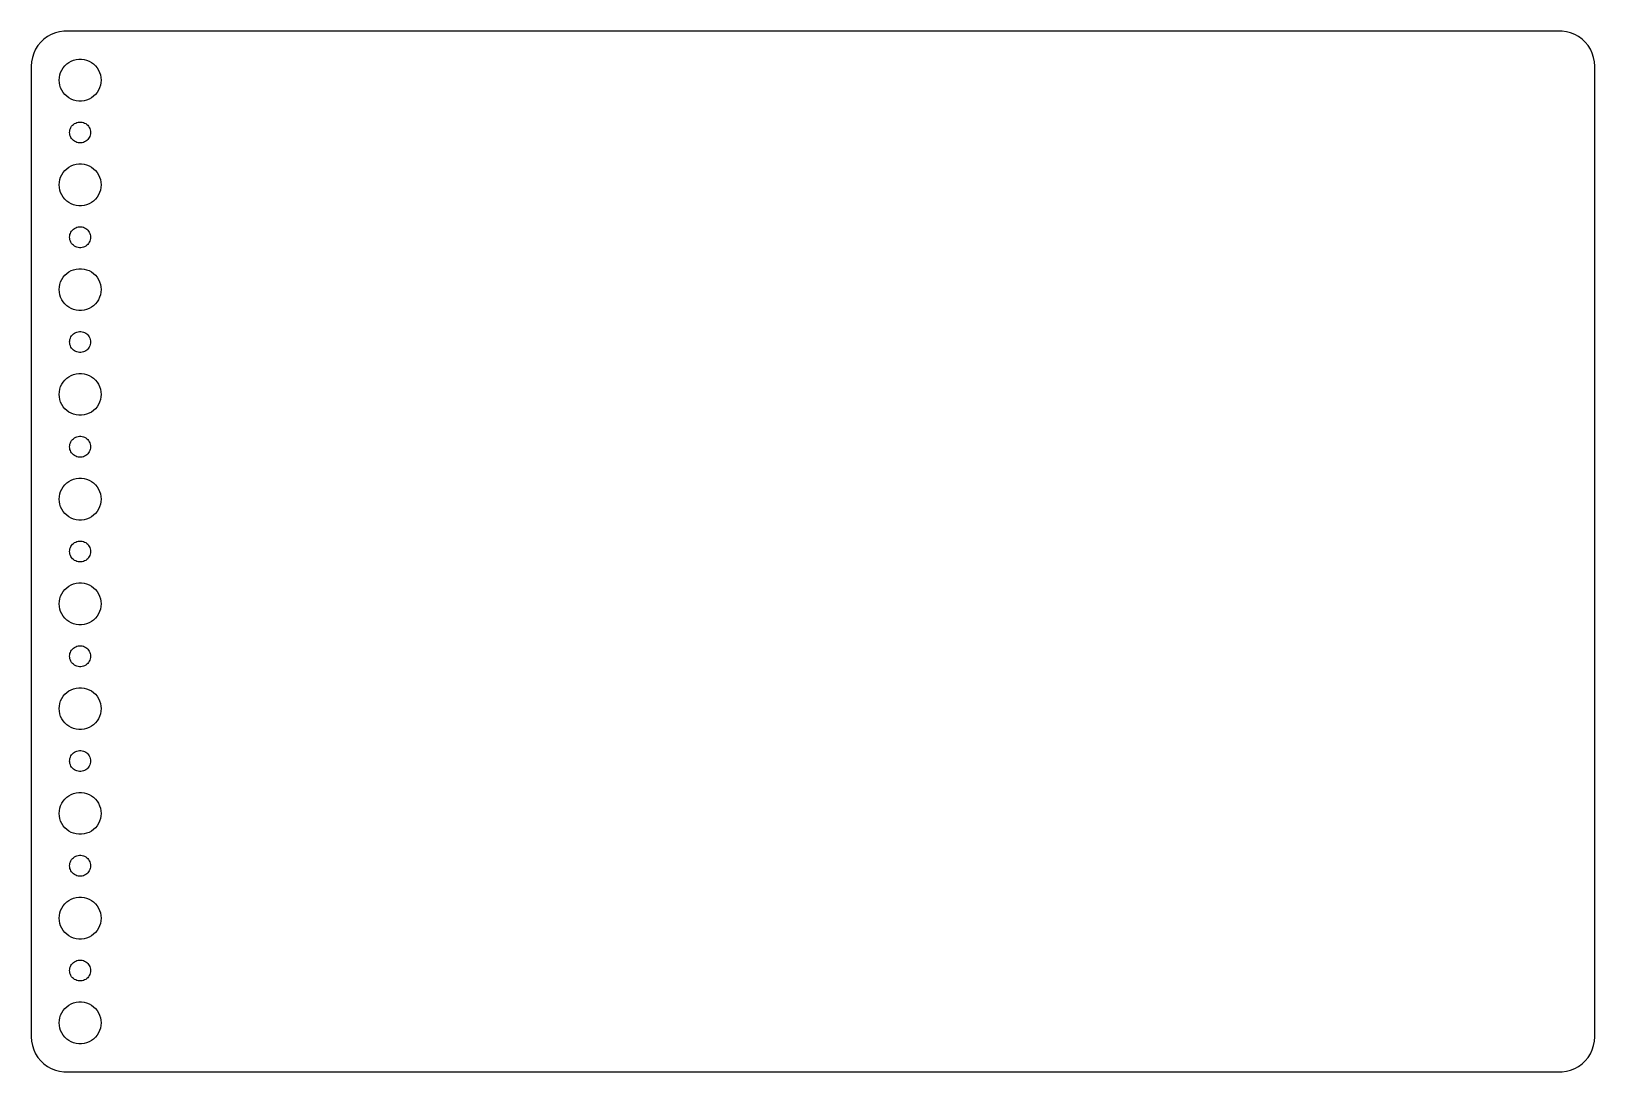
# Model space of a CAD drawing. Header units: metres. Extents: x -112 to 112, y -74 to 74.
import ezdxf

# ---------------------------------------------------------------- set-up
doc = ezdxf.new("R2010")
doc.units = ezdxf.units.M

msp = doc.modelspace()

# ---------------------------------------------------------------- linework, layer by layer
for p, q in [((-109.129, 74.0241), (-109.679, 73.7216)), ((-108.545, 74.2553), (-109.129, 74.0241)), ((-107.937, 74.4114), (-108.545, 74.2553)), ((-107.314, 74.4901), (-107.937, 74.4114)), ((107.314, 74.4901), (-107.314, 74.4901)), ((107.937, 74.4114), (107.314, 74.4901)), ((108.545, 74.2553), (107.937, 74.4114)), ((109.129, 74.0241), (108.545, 74.2553)), ((109.679, 73.7216), (109.129, 74.0241)), ((-111.382, 71.9088), (-111.649, 71.3406)), ((-111.045, 72.4389), (-111.382, 71.9088)), ((-110.645, 72.9227), (-111.045, 72.4389)), ((-110.187, 73.3526), (-110.645, 72.9227)), ((-109.679, 73.7216), (-110.187, 73.3526)), ((110.187, 73.3526), (109.679, 73.7216)), ((110.645, 72.9227), (110.187, 73.3526)), ((111.045, 72.4389), (110.645, 72.9227)), ((111.382, 71.9088), (111.045, 72.4389)), ((111.649, 71.3406), (111.382, 71.9088)), ((-111.961, 70.1267), (-112, 69.5)), ((-112, 69.5), (-112, -69.5)), ((-111.843, 70.7434), (-111.961, 70.1267)), ((-111.649, 71.3406), (-111.843, 70.7434)), ((-107.427, 69.2634), (-107.187, 69.5536)), ((-107.187, 69.5536), (-106.912, 69.8115)), ((-106.912, 69.8115), (-106.607, 70.033)), ((-106.607, 70.033), (-106.277, 70.2145)), ((-106.277, 70.2145), (-105.927, 70.3532)), ((-105.927, 70.3532), (-105.562, 70.4469)), ((-105.562, 70.4469), (-105.188, 70.4941)), ((-105.188, 70.4941), (-104.812, 70.4941)), ((-104.812, 70.4941), (-104.438, 70.4469)), ((-104.438, 70.4469), (-104.073, 70.3532)), ((-104.073, 70.3532), (-103.723, 70.2145)), ((-103.723, 70.2145), (-103.393, 70.033)), ((-103.393, 70.033), (-103.088, 69.8115)), ((-103.088, 69.8115), (-102.813, 69.5536)), ((-102.813, 69.5536), (-102.573, 69.2634)), ((111.843, 70.7434), (111.649, 71.3406)), ((111.961, 70.1267), (111.843, 70.7434)), ((112, 69.5), (111.961, 70.1267)), ((112, -69.5), (112, 69.5)), ((-108, 67.5), (-107.976, 67.876)), ((-107.976, 67.124), (-108, 67.5)), ((-107.976, 67.876), (-107.906, 68.2461)), ((-107.906, 68.2461), (-107.789, 68.6044)), ((-107.789, 68.6044), (-107.629, 68.9453)), ((-107.629, 68.9453), (-107.427, 69.2634)), ((-102.573, 69.2634), (-102.371, 68.9453)), ((-102.371, 68.9453), (-102.211, 68.6044)), ((-102.211, 68.6044), (-102.094, 68.2461)), ((-102.094, 68.2461), (-102.024, 67.876)), ((-102.024, 67.876), (-102, 67.5)), ((-102, 67.5), (-102.024, 67.124)), ((-107.906, 66.7539), (-107.976, 67.124)), ((-107.789, 66.3956), (-107.906, 66.7539)), ((-107.629, 66.0547), (-107.789, 66.3956)), ((-107.427, 65.7366), (-107.629, 66.0547)), ((-107.187, 65.4464), (-107.427, 65.7366)), ((-106.912, 65.1885), (-107.187, 65.4464)), ((-106.607, 64.967), (-106.912, 65.1885)), ((-106.277, 64.7855), (-106.607, 64.967)), ((-103.393, 64.967), (-103.723, 64.7855)), ((-103.088, 65.1885), (-103.393, 64.967)), ((-102.813, 65.4464), (-103.088, 65.1885)), ((-102.573, 65.7366), (-102.813, 65.4464)), ((-102.371, 66.0547), (-102.573, 65.7366)), ((-102.211, 66.3956), (-102.371, 66.0547)), ((-102.094, 66.7539), (-102.211, 66.3956)), ((-102.024, 67.124), (-102.094, 66.7539)), ((-105.927, 64.6468), (-106.277, 64.7855)), ((-105.562, 64.5531), (-105.927, 64.6468)), ((-105.188, 64.5059), (-105.562, 64.5531)), ((-104.812, 64.5059), (-105.188, 64.5059)), ((-104.438, 64.5531), (-104.812, 64.5059)), ((-104.073, 64.6468), (-104.438, 64.5531)), ((-103.723, 64.7855), (-104.073, 64.6468)), ((-106.453, 60.373), (-106.395, 60.5522)), ((-106.395, 60.5522), (-106.314, 60.7226)), ((-106.314, 60.7226), (-106.214, 60.8817)), ((-106.214, 60.8817), (-106.093, 61.0268)), ((-106.093, 61.0268), (-105.956, 61.1558)), ((-105.956, 61.1558), (-105.804, 61.2665)), ((-105.804, 61.2665), (-105.639, 61.3572)), ((-105.639, 61.3572), (-105.464, 61.4266)), ((-105.464, 61.4266), (-105.281, 61.4734)), ((-105.281, 61.4734), (-105.094, 61.497)), ((-105.094, 61.497), (-104.906, 61.497)), ((-104.906, 61.497), (-104.719, 61.4734)), ((-104.719, 61.4734), (-104.536, 61.4266)), ((-104.536, 61.4266), (-104.361, 61.3572)), ((-104.361, 61.3572), (-104.196, 61.2665)), ((-104.196, 61.2665), (-104.044, 61.1558)), ((-104.044, 61.1558), (-103.907, 61.0268)), ((-103.907, 61.0268), (-103.786, 60.8817)), ((-103.786, 60.8817), (-103.686, 60.7226)), ((-103.686, 60.7226), (-103.605, 60.5522)), ((-103.605, 60.5522), (-103.547, 60.373)), ((-106.5, 60), (-106.488, 60.188)), ((-106.488, 59.812), (-106.5, 60)), ((-106.488, 60.188), (-106.453, 60.373)), ((-106.453, 59.627), (-106.488, 59.812)), ((-106.395, 59.4478), (-106.453, 59.627)), ((-106.314, 59.2774), (-106.395, 59.4478)), ((-106.214, 59.1183), (-106.314, 59.2774)), ((-106.093, 58.9732), (-106.214, 59.1183)), ((-105.956, 58.8442), (-106.093, 58.9732)), ((-105.804, 58.7335), (-105.956, 58.8442)), ((-105.639, 58.6428), (-105.804, 58.7335)), ((-105.464, 58.5734), (-105.639, 58.6428)), ((-105.281, 58.5266), (-105.464, 58.5734)), ((-105.094, 58.503), (-105.281, 58.5266)), ((-104.906, 58.503), (-105.094, 58.503)), ((-104.719, 58.5266), (-104.906, 58.503)), ((-104.536, 58.5734), (-104.719, 58.5266)), ((-104.361, 58.6428), (-104.536, 58.5734)), ((-104.196, 58.7335), (-104.361, 58.6428)), ((-104.044, 58.8442), (-104.196, 58.7335)), ((-103.907, 58.9732), (-104.044, 58.8442)), ((-103.786, 59.1183), (-103.907, 58.9732)), ((-103.686, 59.2774), (-103.786, 59.1183)), ((-103.605, 59.4478), (-103.686, 59.2774)), ((-103.547, 59.627), (-103.605, 59.4478)), ((-103.547, 60.373), (-103.512, 60.188)), ((-103.512, 59.812), (-103.547, 59.627)), ((-103.512, 60.188), (-103.5, 60)), ((-103.5, 60), (-103.512, 59.812)), ((-107.789, 53.6044), (-107.629, 53.9453)), ((-107.629, 53.9453), (-107.427, 54.2634)), ((-107.427, 54.2634), (-107.187, 54.5536)), ((-107.187, 54.5536), (-106.912, 54.8115)), ((-106.912, 54.8115), (-106.607, 55.033)), ((-106.607, 55.033), (-106.277, 55.2145)), ((-106.277, 55.2145), (-105.927, 55.3532)), ((-105.927, 55.3532), (-105.562, 55.4469)), ((-105.562, 55.4469), (-105.188, 55.4941)), ((-105.188, 55.4941), (-104.812, 55.4941)), ((-104.812, 55.4941), (-104.438, 55.4469)), ((-104.438, 55.4469), (-104.073, 55.3532)), ((-104.073, 55.3532), (-103.723, 55.2145)), ((-103.723, 55.2145), (-103.393, 55.033)), ((-103.393, 55.033), (-103.088, 54.8115)), ((-103.088, 54.8115), (-102.813, 54.5536)), ((-102.813, 54.5536), (-102.573, 54.2634)), ((-102.573, 54.2634), (-102.371, 53.9453)), ((-102.371, 53.9453), (-102.211, 53.6044)), ((-108, 52.5), (-107.976, 52.876)), ((-107.976, 52.124), (-108, 52.5)), ((-107.976, 52.876), (-107.906, 53.2461)), ((-107.906, 51.7539), (-107.976, 52.124)), ((-107.906, 53.2461), (-107.789, 53.6044)), ((-107.789, 51.3956), (-107.906, 51.7539)), ((-102.211, 53.6044), (-102.094, 53.2461)), ((-102.094, 51.7539), (-102.211, 51.3956)), ((-102.094, 53.2461), (-102.024, 52.876)), ((-102.024, 52.124), (-102.094, 51.7539)), ((-102.024, 52.876), (-102, 52.5)), ((-102, 52.5), (-102.024, 52.124)), ((-107.629, 51.0547), (-107.789, 51.3956)), ((-107.427, 50.7366), (-107.629, 51.0547)), ((-107.187, 50.4464), (-107.427, 50.7366)), ((-106.912, 50.1885), (-107.187, 50.4464)), ((-106.607, 49.967), (-106.912, 50.1885)), ((-106.277, 49.7855), (-106.607, 49.967)), ((-105.927, 49.6468), (-106.277, 49.7855)), ((-105.562, 49.5531), (-105.927, 49.6468)), ((-105.188, 49.5059), (-105.562, 49.5531)), ((-104.812, 49.5059), (-105.188, 49.5059)), ((-104.438, 49.5531), (-104.812, 49.5059)), ((-104.073, 49.6468), (-104.438, 49.5531)), ((-103.723, 49.7855), (-104.073, 49.6468)), ((-103.393, 49.967), (-103.723, 49.7855)), ((-103.088, 50.1885), (-103.393, 49.967)), ((-102.813, 50.4464), (-103.088, 50.1885)), ((-102.573, 50.7366), (-102.813, 50.4464)), ((-102.371, 51.0547), (-102.573, 50.7366)), ((-102.211, 51.3956), (-102.371, 51.0547)), ((-106.5, 45), (-106.488, 45.188)), ((-106.488, 44.812), (-106.5, 45)), ((-106.488, 45.188), (-106.453, 45.373)), ((-106.453, 44.627), (-106.488, 44.812)), ((-106.453, 45.373), (-106.395, 45.5522)), ((-106.395, 45.5522), (-106.314, 45.7226)), ((-106.314, 45.7226), (-106.214, 45.8817)), ((-106.214, 45.8817), (-106.093, 46.0268)), ((-106.093, 46.0268), (-105.956, 46.1558)), ((-105.956, 46.1558), (-105.804, 46.2665)), ((-105.804, 46.2665), (-105.639, 46.3572)), ((-105.639, 46.3572), (-105.464, 46.4266)), ((-105.464, 46.4266), (-105.281, 46.4734)), ((-105.281, 46.4734), (-105.094, 46.497)), ((-105.094, 46.497), (-104.906, 46.497)), ((-104.906, 46.497), (-104.719, 46.4734)), ((-104.719, 46.4734), (-104.536, 46.4266)), ((-104.536, 46.4266), (-104.361, 46.3572)), ((-104.361, 46.3572), (-104.196, 46.2665)), ((-104.196, 46.2665), (-104.044, 46.1558)), ((-104.044, 46.1558), (-103.907, 46.0268)), ((-103.907, 46.0268), (-103.786, 45.8817)), ((-103.786, 45.8817), (-103.686, 45.7226)), ((-103.686, 45.7226), (-103.605, 45.5522)), ((-103.605, 45.5522), (-103.547, 45.373)), ((-103.547, 45.373), (-103.512, 45.188)), ((-103.512, 44.812), (-103.547, 44.627)), ((-103.512, 45.188), (-103.5, 45)), ((-103.5, 45), (-103.512, 44.812)), ((-106.395, 44.4478), (-106.453, 44.627)), ((-106.314, 44.2774), (-106.395, 44.4478)), ((-106.214, 44.1183), (-106.314, 44.2774)), ((-106.093, 43.9732), (-106.214, 44.1183)), ((-105.956, 43.8442), (-106.093, 43.9732)), ((-105.804, 43.7335), (-105.956, 43.8442)), ((-105.639, 43.6428), (-105.804, 43.7335)), ((-105.464, 43.5734), (-105.639, 43.6428)), ((-105.281, 43.5266), (-105.464, 43.5734)), ((-105.094, 43.503), (-105.281, 43.5266)), ((-104.906, 43.503), (-105.094, 43.503)), ((-104.719, 43.5266), (-104.906, 43.503)), ((-104.536, 43.5734), (-104.719, 43.5266)), ((-104.361, 43.6428), (-104.536, 43.5734)), ((-104.196, 43.7335), (-104.361, 43.6428)), ((-104.044, 43.8442), (-104.196, 43.7335)), ((-103.907, 43.9732), (-104.044, 43.8442)), ((-103.786, 44.1183), (-103.907, 43.9732)), ((-103.686, 44.2774), (-103.786, 44.1183)), ((-103.605, 44.4478), (-103.686, 44.2774)), ((-103.547, 44.627), (-103.605, 44.4478)), ((-106.277, 40.2145), (-105.927, 40.3532)), ((-105.927, 40.3532), (-105.562, 40.4469)), ((-105.562, 40.4469), (-105.188, 40.4941)), ((-105.188, 40.4941), (-104.812, 40.4941)), ((-104.812, 40.4941), (-104.438, 40.4469)), ((-104.438, 40.4469), (-104.073, 40.3532)), ((-104.073, 40.3532), (-103.723, 40.2145)), ((-107.976, 37.876), (-107.906, 38.2461)), ((-107.906, 38.2461), (-107.789, 38.6044)), ((-107.789, 38.6044), (-107.629, 38.9453)), ((-107.629, 38.9453), (-107.427, 39.2634)), ((-107.427, 39.2634), (-107.187, 39.5536)), ((-107.187, 39.5536), (-106.912, 39.8115)), ((-106.912, 39.8115), (-106.607, 40.033)), ((-106.607, 40.033), (-106.277, 40.2145)), ((-103.723, 40.2145), (-103.393, 40.033)), ((-103.393, 40.033), (-103.088, 39.8115)), ((-103.088, 39.8115), (-102.813, 39.5536)), ((-102.813, 39.5536), (-102.573, 39.2634)), ((-102.573, 39.2634), (-102.371, 38.9453)), ((-102.371, 38.9453), (-102.211, 38.6044)), ((-102.211, 38.6044), (-102.094, 38.2461)), ((-102.094, 38.2461), (-102.024, 37.876)), ((-108, 37.5), (-107.976, 37.876)), ((-107.976, 37.124), (-108, 37.5)), ((-107.906, 36.7539), (-107.976, 37.124)), ((-107.789, 36.3956), (-107.906, 36.7539)), ((-107.629, 36.0547), (-107.789, 36.3956)), ((-107.427, 35.7366), (-107.629, 36.0547)), ((-102.371, 36.0547), (-102.573, 35.7366)), ((-102.211, 36.3956), (-102.371, 36.0547)), ((-102.094, 36.7539), (-102.211, 36.3956)), ((-102.024, 37.124), (-102.094, 36.7539)), ((-102.024, 37.876), (-102, 37.5)), ((-102, 37.5), (-102.024, 37.124)), ((-107.187, 35.4464), (-107.427, 35.7366)), ((-106.912, 35.1885), (-107.187, 35.4464)), ((-106.607, 34.967), (-106.912, 35.1885)), ((-106.277, 34.7855), (-106.607, 34.967)), ((-105.927, 34.6468), (-106.277, 34.7855)), ((-105.562, 34.5531), (-105.927, 34.6468)), ((-105.188, 34.5059), (-105.562, 34.5531)), ((-104.812, 34.5059), (-105.188, 34.5059)), ((-104.438, 34.5531), (-104.812, 34.5059)), ((-104.073, 34.6468), (-104.438, 34.5531)), ((-103.723, 34.7855), (-104.073, 34.6468)), ((-103.393, 34.967), (-103.723, 34.7855)), ((-103.088, 35.1885), (-103.393, 34.967)), ((-102.813, 35.4464), (-103.088, 35.1885)), ((-102.573, 35.7366), (-102.813, 35.4464)), ((-105.639, 31.3572), (-105.464, 31.4266)), ((-105.464, 31.4266), (-105.281, 31.4734)), ((-105.281, 31.4734), (-105.094, 31.497)), ((-105.094, 31.497), (-104.906, 31.497)), ((-104.906, 31.497), (-104.719, 31.4734)), ((-104.719, 31.4734), (-104.536, 31.4266)), ((-104.536, 31.4266), (-104.361, 31.3572)), ((-106.5, 30), (-106.488, 30.188)), ((-106.488, 29.812), (-106.5, 30)), ((-106.488, 30.188), (-106.453, 30.373)), ((-106.453, 29.627), (-106.488, 29.812)), ((-106.453, 30.373), (-106.395, 30.5522)), ((-106.395, 29.4478), (-106.453, 29.627)), ((-106.395, 30.5522), (-106.314, 30.7226)), ((-106.314, 29.2774), (-106.395, 29.4478)), ((-106.314, 30.7226), (-106.214, 30.8817)), ((-106.214, 29.1183), (-106.314, 29.2774)), ((-106.214, 30.8817), (-106.093, 31.0268)), ((-106.093, 31.0268), (-105.956, 31.1558)), ((-105.956, 31.1558), (-105.804, 31.2665)), ((-105.804, 31.2665), (-105.639, 31.3572)), ((-104.361, 31.3572), (-104.196, 31.2665)), ((-104.196, 31.2665), (-104.044, 31.1558)), ((-104.044, 31.1558), (-103.907, 31.0268)), ((-103.907, 31.0268), (-103.786, 30.8817)), ((-103.786, 30.8817), (-103.686, 30.7226)), ((-103.686, 29.2774), (-103.786, 29.1183)), ((-103.686, 30.7226), (-103.605, 30.5522)), ((-103.605, 29.4478), (-103.686, 29.2774)), ((-103.605, 30.5522), (-103.547, 30.373)), ((-103.547, 29.627), (-103.605, 29.4478)), ((-103.547, 30.373), (-103.512, 30.188)), ((-103.512, 29.812), (-103.547, 29.627)), ((-103.512, 30.188), (-103.5, 30)), ((-103.5, 30), (-103.512, 29.812)), ((-106.093, 28.9732), (-106.214, 29.1183)), ((-105.956, 28.8442), (-106.093, 28.9732)), ((-105.804, 28.7335), (-105.956, 28.8442)), ((-105.639, 28.6427), (-105.804, 28.7335)), ((-105.464, 28.5734), (-105.639, 28.6427)), ((-105.281, 28.5266), (-105.464, 28.5734)), ((-105.094, 28.503), (-105.281, 28.5266)), ((-104.906, 28.503), (-105.094, 28.503)), ((-104.719, 28.5266), (-104.906, 28.503)), ((-104.536, 28.5734), (-104.719, 28.5266)), ((-104.361, 28.6427), (-104.536, 28.5734)), ((-104.196, 28.7335), (-104.361, 28.6427)), ((-104.044, 28.8442), (-104.196, 28.7335)), ((-103.907, 28.9732), (-104.044, 28.8442)), ((-103.786, 29.1183), (-103.907, 28.9732)), ((-107.187, 24.5536), (-106.912, 24.8115)), ((-106.912, 24.8115), (-106.607, 25.033)), ((-106.607, 25.033), (-106.277, 25.2145)), ((-106.277, 25.2145), (-105.927, 25.3532)), ((-105.927, 25.3532), (-105.562, 25.4469)), ((-105.562, 25.4469), (-105.188, 25.4941)), ((-105.188, 25.4941), (-104.812, 25.4941)), ((-104.812, 25.4941), (-104.438, 25.4469)), ((-104.438, 25.4469), (-104.073, 25.3532)), ((-104.073, 25.3532), (-103.723, 25.2145)), ((-103.723, 25.2145), (-103.393, 25.033)), ((-103.393, 25.033), (-103.088, 24.8115)), ((-103.088, 24.8115), (-102.813, 24.5536)), ((-108, 22.5), (-107.976, 22.876)), ((-107.976, 22.124), (-108, 22.5)), ((-107.976, 22.876), (-107.906, 23.2461)), ((-107.906, 23.2461), (-107.789, 23.6044)), ((-107.789, 23.6044), (-107.629, 23.9453)), ((-107.629, 23.9453), (-107.427, 24.2634)), ((-107.427, 24.2634), (-107.187, 24.5536)), ((-102.813, 24.5536), (-102.573, 24.2634)), ((-102.573, 24.2634), (-102.371, 23.9453)), ((-102.371, 23.9453), (-102.211, 23.6044)), ((-102.211, 23.6044), (-102.094, 23.2461)), ((-102.094, 23.2461), (-102.024, 22.876)), ((-102.024, 22.876), (-102, 22.5)), ((-102, 22.5), (-102.024, 22.124)), ((-107.906, 21.7539), (-107.976, 22.124)), ((-107.789, 21.3956), (-107.906, 21.7539)), ((-107.629, 21.0547), (-107.789, 21.3956)), ((-107.427, 20.7366), (-107.629, 21.0547)), ((-107.187, 20.4464), (-107.427, 20.7366)), ((-106.912, 20.1884), (-107.187, 20.4464)), ((-106.607, 19.967), (-106.912, 20.1884)), ((-103.088, 20.1884), (-103.393, 19.967)), ((-102.813, 20.4464), (-103.088, 20.1884)), ((-102.573, 20.7366), (-102.813, 20.4464)), ((-102.371, 21.0547), (-102.573, 20.7366)), ((-102.211, 21.3956), (-102.371, 21.0547)), ((-102.094, 21.7539), (-102.211, 21.3956)), ((-102.024, 22.124), (-102.094, 21.7539)), ((-106.277, 19.7855), (-106.607, 19.967)), ((-105.927, 19.6468), (-106.277, 19.7855)), ((-105.562, 19.5531), (-105.927, 19.6468)), ((-105.188, 19.5059), (-105.562, 19.5531)), ((-104.812, 19.5059), (-105.188, 19.5059)), ((-104.438, 19.5531), (-104.812, 19.5059)), ((-104.073, 19.6468), (-104.438, 19.5531)), ((-103.723, 19.7855), (-104.073, 19.6468)), ((-103.393, 19.967), (-103.723, 19.7855)), ((-106.395, 15.5522), (-106.314, 15.7226)), ((-106.314, 15.7226), (-106.214, 15.8817)), ((-106.214, 15.8817), (-106.093, 16.0268)), ((-106.093, 16.0268), (-105.956, 16.1558)), ((-105.956, 16.1558), (-105.804, 16.2665)), ((-105.804, 16.2665), (-105.639, 16.3572)), ((-105.639, 16.3572), (-105.464, 16.4266)), ((-105.464, 16.4266), (-105.281, 16.4734)), ((-105.281, 16.4734), (-105.094, 16.497)), ((-105.094, 16.497), (-104.906, 16.497)), ((-104.906, 16.497), (-104.719, 16.4734)), ((-104.719, 16.4734), (-104.536, 16.4266)), ((-104.536, 16.4266), (-104.361, 16.3572)), ((-104.361, 16.3572), (-104.196, 16.2665)), ((-104.196, 16.2665), (-104.044, 16.1558)), ((-104.044, 16.1558), (-103.907, 16.0268)), ((-103.907, 16.0268), (-103.786, 15.8817)), ((-103.786, 15.8817), (-103.686, 15.7226)), ((-103.686, 15.7226), (-103.605, 15.5522)), ((-106.5, 15), (-106.488, 15.188)), ((-106.488, 14.812), (-106.5, 15)), ((-106.488, 15.188), (-106.453, 15.373)), ((-106.453, 14.627), (-106.488, 14.812)), ((-106.453, 15.373), (-106.395, 15.5522)), ((-106.395, 14.4478), (-106.453, 14.627)), ((-106.314, 14.2774), (-106.395, 14.4478)), ((-106.214, 14.1183), (-106.314, 14.2774)), ((-106.093, 13.9732), (-106.214, 14.1183)), ((-105.956, 13.8442), (-106.093, 13.9732)), ((-105.804, 13.7335), (-105.956, 13.8442)), ((-105.639, 13.6427), (-105.804, 13.7335)), ((-105.464, 13.5734), (-105.639, 13.6427)), ((-105.281, 13.5266), (-105.464, 13.5734)), ((-105.094, 13.5029), (-105.281, 13.5266)), ((-104.906, 13.5029), (-105.094, 13.5029)), ((-104.719, 13.5266), (-104.906, 13.5029)), ((-104.536, 13.5734), (-104.719, 13.5266)), ((-104.361, 13.6427), (-104.536, 13.5734)), ((-104.196, 13.7335), (-104.361, 13.6427)), ((-104.044, 13.8442), (-104.196, 13.7335)), ((-103.907, 13.9732), (-104.044, 13.8442)), ((-103.786, 14.1183), (-103.907, 13.9732)), ((-103.686, 14.2774), (-103.786, 14.1183)), ((-103.605, 14.4478), (-103.686, 14.2774)), ((-103.605, 15.5522), (-103.547, 15.373)), ((-103.547, 14.627), (-103.605, 14.4478)), ((-103.547, 15.373), (-103.512, 15.188)), ((-103.512, 14.812), (-103.547, 14.627)), ((-103.512, 15.188), (-103.5, 15)), ((-103.5, 15), (-103.512, 14.812)), ((-107.629, 8.94525), (-107.427, 9.26335)), ((-107.427, 9.26335), (-107.187, 9.55363)), ((-107.187, 9.55363), (-106.912, 9.81154)), ((-106.912, 9.81154), (-106.607, 10.033)), ((-106.607, 10.033), (-106.277, 10.2145)), ((-106.277, 10.2145), (-105.927, 10.3532)), ((-105.927, 10.3532), (-105.562, 10.4469)), ((-105.562, 10.4469), (-105.188, 10.4941)), ((-105.188, 10.4941), (-104.812, 10.4941)), ((-104.812, 10.4941), (-104.438, 10.4469)), ((-104.438, 10.4469), (-104.073, 10.3532)), ((-104.073, 10.3532), (-103.723, 10.2145)), ((-103.723, 10.2145), (-103.393, 10.033)), ((-103.393, 10.033), (-103.088, 9.81154)), ((-103.088, 9.81154), (-102.813, 9.55363)), ((-102.813, 9.55363), (-102.573, 9.26335)), ((-102.573, 9.26335), (-102.371, 8.94525)), ((-108, 7.5), (-107.976, 7.87599)), ((-107.976, 7.12399), (-108, 7.5)), ((-107.976, 7.87599), (-107.906, 8.24606)), ((-107.906, 6.75392), (-107.976, 7.12399)), ((-107.906, 8.24606), (-107.789, 8.60437)), ((-107.789, 6.39561), (-107.906, 6.75392)), ((-107.789, 8.60437), (-107.629, 8.94525)), ((-102.371, 8.94525), (-102.211, 8.60437)), ((-102.211, 8.60437), (-102.094, 8.24606)), ((-102.094, 6.75392), (-102.211, 6.39561)), ((-102.094, 8.24606), (-102.024, 7.87599)), ((-102.024, 7.12399), (-102.094, 6.75392)), ((-102.024, 7.87599), (-102, 7.5)), ((-102, 7.5), (-102.024, 7.12399)), ((-107.629, 6.05473), (-107.789, 6.39561)), ((-107.427, 5.73663), (-107.629, 6.05473)), ((-107.187, 5.44635), (-107.427, 5.73663)), ((-106.912, 5.18845), (-107.187, 5.44635)), ((-106.607, 4.96701), (-106.912, 5.18845)), ((-106.277, 4.78551), (-106.607, 4.96701)), ((-105.927, 4.64682), (-106.277, 4.78551)), ((-105.562, 4.55313), (-105.927, 4.64682)), ((-105.188, 4.50591), (-105.562, 4.55313)), ((-104.812, 4.50591), (-105.188, 4.50591)), ((-104.438, 4.55313), (-104.812, 4.50591)), ((-104.073, 4.64682), (-104.438, 4.55313)), ((-103.723, 4.78551), (-104.073, 4.64682)), ((-103.393, 4.96701), (-103.723, 4.78551)), ((-103.088, 5.18845), (-103.393, 4.96701)), ((-102.813, 5.44635), (-103.088, 5.18845)), ((-102.573, 5.73663), (-102.813, 5.44635)), ((-102.371, 6.05473), (-102.573, 5.73663)), ((-102.211, 6.39561), (-102.371, 6.05473)), ((-106.5, 0), (-106.488, 0.18799)), ((-106.488, -0.18799), (-106.5, 0)), ((-106.488, 0.18799), (-106.453, 0.37303)), ((-106.453, 0.37303), (-106.395, 0.55219)), ((-106.395, 0.55219), (-106.314, 0.72263)), ((-106.314, 0.72263), (-106.214, 0.88167)), ((-106.214, 0.88167), (-106.093, 1.02681)), ((-106.093, 1.02681), (-105.956, 1.15576)), ((-105.956, 1.15576), (-105.804, 1.26648)), ((-105.804, 1.26648), (-105.639, 1.35724)), ((-105.639, 1.35724), (-105.464, 1.42657)), ((-105.464, 1.42657), (-105.281, 1.47342)), ((-105.281, 1.47342), (-105.094, 1.49704)), ((-105.094, 1.49704), (-104.906, 1.49704)), ((-104.906, 1.49704), (-104.719, 1.47342)), ((-104.719, 1.47342), (-104.536, 1.42657)), ((-104.536, 1.42657), (-104.361, 1.35724)), ((-104.361, 1.35724), (-104.196, 1.26648)), ((-104.196, 1.26648), (-104.044, 1.15576)), ((-104.044, 1.15576), (-103.907, 1.02681)), ((-103.907, 1.02681), (-103.786, 0.88167)), ((-103.786, 0.88167), (-103.686, 0.72263)), ((-103.686, 0.72263), (-103.605, 0.55219)), ((-103.605, 0.55219), (-103.547, 0.37303)), ((-103.547, 0.37303), (-103.512, 0.18799)), ((-103.512, 0.18799), (-103.5, 0)), ((-103.5, 0), (-103.512, -0.18799)), ((-106.453, -0.37303), (-106.488, -0.18799)), ((-106.395, -0.55219), (-106.453, -0.37303)), ((-106.314, -0.72263), (-106.395, -0.55219)), ((-106.214, -0.88167), (-106.314, -0.72263)), ((-106.093, -1.02681), (-106.214, -0.88167)), ((-105.956, -1.15576), (-106.093, -1.02681)), ((-105.804, -1.26648), (-105.956, -1.15576)), ((-105.639, -1.35724), (-105.804, -1.26648)), ((-105.464, -1.42657), (-105.639, -1.35724)), ((-105.281, -1.47342), (-105.464, -1.42657)), ((-105.094, -1.49704), (-105.281, -1.47342)), ((-104.906, -1.49704), (-105.094, -1.49704)), ((-104.719, -1.47342), (-104.906, -1.49704)), ((-104.536, -1.42657), (-104.719, -1.47342)), ((-104.361, -1.35724), (-104.536, -1.42657)), ((-104.196, -1.26648), (-104.361, -1.35724)), ((-104.044, -1.15576), (-104.196, -1.26648)), ((-103.907, -1.02681), (-104.044, -1.15576)), ((-103.786, -0.88167), (-103.907, -1.02681)), ((-103.686, -0.72263), (-103.786, -0.88167)), ((-103.605, -0.55219), (-103.686, -0.72263)), ((-103.547, -0.37303), (-103.605, -0.55219)), ((-103.512, -0.18799), (-103.547, -0.37303)), ((-107.906, -6.75392), (-107.789, -6.39561)), ((-107.789, -6.39561), (-107.629, -6.05473)), ((-107.629, -6.05473), (-107.427, -5.73663)), ((-107.427, -5.73663), (-107.187, -5.44635)), ((-107.187, -5.44635), (-106.912, -5.18845)), ((-106.912, -5.18845), (-106.607, -4.96701)), ((-106.607, -4.96701), (-106.277, -4.78551)), ((-106.277, -4.78551), (-105.927, -4.64682)), ((-105.927, -4.64682), (-105.562, -4.55313)), ((-105.562, -4.55313), (-105.188, -4.50591)), ((-105.188, -4.50591), (-104.812, -4.50591)), ((-104.812, -4.50591), (-104.438, -4.55313)), ((-104.438, -4.55313), (-104.073, -4.64682)), ((-104.073, -4.64682), (-103.723, -4.78551)), ((-103.723, -4.78551), (-103.393, -4.96701)), ((-103.393, -4.96701), (-103.088, -5.18845)), ((-103.088, -5.18845), (-102.813, -5.44635)), ((-102.813, -5.44635), (-102.573, -5.73663)), ((-102.573, -5.73663), (-102.371, -6.05473)), ((-102.371, -6.05473), (-102.211, -6.39561)), ((-102.211, -6.39561), (-102.094, -6.75392)), ((-108, -7.5), (-107.976, -7.12399)), ((-107.976, -7.87599), (-108, -7.5)), ((-107.976, -7.12399), (-107.906, -6.75392)), ((-107.906, -8.24606), (-107.976, -7.87599)), ((-107.789, -8.60437), (-107.906, -8.24606)), ((-107.629, -8.94525), (-107.789, -8.60437)), ((-107.427, -9.26335), (-107.629, -8.94525)), ((-102.371, -8.94525), (-102.573, -9.26335)), ((-102.211, -8.60437), (-102.371, -8.94525)), ((-102.094, -8.24606), (-102.211, -8.60437)), ((-102.094, -6.75392), (-102.024, -7.12399)), ((-102.024, -7.87599), (-102.094, -8.24606)), ((-102.024, -7.12399), (-102, -7.5)), ((-102, -7.5), (-102.024, -7.87599)), ((-107.187, -9.55363), (-107.427, -9.26335)), ((-106.912, -9.81154), (-107.187, -9.55363)), ((-106.607, -10.033), (-106.912, -9.81154)), ((-106.277, -10.2145), (-106.607, -10.033)), ((-105.927, -10.3532), (-106.277, -10.2145)), ((-105.562, -10.4469), (-105.927, -10.3532)), ((-105.188, -10.4941), (-105.562, -10.4469)), ((-104.812, -10.4941), (-105.188, -10.4941)), ((-104.438, -10.4469), (-104.812, -10.4941)), ((-104.073, -10.3532), (-104.438, -10.4469)), ((-103.723, -10.2145), (-104.073, -10.3532)), ((-103.393, -10.033), (-103.723, -10.2145)), ((-103.088, -9.81154), (-103.393, -10.033)), ((-102.813, -9.55363), (-103.088, -9.81154)), ((-102.573, -9.26335), (-102.813, -9.55363)), ((-106.5, -15), (-106.488, -14.812)), ((-106.488, -15.188), (-106.5, -15)), ((-106.488, -14.812), (-106.453, -14.627)), ((-106.453, -15.373), (-106.488, -15.188)), ((-106.453, -14.627), (-106.395, -14.4478)), ((-106.395, -15.5522), (-106.453, -15.373)), ((-106.395, -14.4478), (-106.314, -14.2774)), ((-106.314, -15.7226), (-106.395, -15.5522)), ((-106.314, -14.2774), (-106.214, -14.1183)), ((-106.214, -14.1183), (-106.093, -13.9732)), ((-106.093, -13.9732), (-105.956, -13.8442)), ((-105.956, -13.8442), (-105.804, -13.7335)), ((-105.804, -13.7335), (-105.639, -13.6427)), ((-105.639, -13.6427), (-105.464, -13.5734)), ((-105.464, -13.5734), (-105.281, -13.5266)), ((-105.281, -13.5266), (-105.094, -13.5029)), ((-105.094, -13.5029), (-104.906, -13.5029)), ((-104.906, -13.5029), (-104.719, -13.5266)), ((-104.719, -13.5266), (-104.536, -13.5734)), ((-104.536, -13.5734), (-104.361, -13.6427)), ((-104.361, -13.6427), (-104.196, -13.7335)), ((-104.196, -13.7335), (-104.044, -13.8442)), ((-104.044, -13.8442), (-103.907, -13.9732)), ((-103.907, -13.9732), (-103.786, -14.1183)), ((-103.786, -14.1183), (-103.686, -14.2774)), ((-103.686, -14.2774), (-103.605, -14.4478)), ((-103.605, -15.5522), (-103.686, -15.7226)), ((-103.605, -14.4478), (-103.547, -14.627)), ((-103.547, -15.373), (-103.605, -15.5522)), ((-103.547, -14.627), (-103.512, -14.812)), ((-103.512, -15.188), (-103.547, -15.373)), ((-103.512, -14.812), (-103.5, -15)), ((-103.5, -15), (-103.512, -15.188)), ((-106.214, -15.8817), (-106.314, -15.7226)), ((-106.093, -16.0268), (-106.214, -15.8817)), ((-105.956, -16.1558), (-106.093, -16.0268)), ((-105.804, -16.2665), (-105.956, -16.1558)), ((-105.639, -16.3572), (-105.804, -16.2665)), ((-105.464, -16.4266), (-105.639, -16.3572)), ((-105.281, -16.4734), (-105.464, -16.4266)), ((-105.094, -16.497), (-105.281, -16.4734)), ((-104.906, -16.497), (-105.094, -16.497)), ((-104.719, -16.4734), (-104.906, -16.497)), ((-104.536, -16.4266), (-104.719, -16.4734)), ((-104.361, -16.3572), (-104.536, -16.4266)), ((-104.196, -16.2665), (-104.361, -16.3572)), ((-104.044, -16.1558), (-104.196, -16.2665)), ((-103.907, -16.0268), (-104.044, -16.1558)), ((-103.786, -15.8817), (-103.907, -16.0268)), ((-103.686, -15.7226), (-103.786, -15.8817)), ((-106.912, -20.1884), (-106.607, -19.967)), ((-106.607, -19.967), (-106.277, -19.7855)), ((-106.277, -19.7855), (-105.927, -19.6468)), ((-105.927, -19.6468), (-105.562, -19.5531)), ((-105.562, -19.5531), (-105.188, -19.5059)), ((-105.188, -19.5059), (-104.812, -19.5059)), ((-104.812, -19.5059), (-104.438, -19.5531)), ((-104.438, -19.5531), (-104.073, -19.6468)), ((-104.073, -19.6468), (-103.723, -19.7855)), ((-103.723, -19.7855), (-103.393, -19.967)), ((-103.393, -19.967), (-103.088, -20.1884)), ((-108, -22.5), (-107.976, -22.124)), ((-107.976, -22.124), (-107.906, -21.7539)), ((-107.906, -21.7539), (-107.789, -21.3956)), ((-107.789, -21.3956), (-107.629, -21.0547)), ((-107.629, -21.0547), (-107.427, -20.7366)), ((-107.427, -20.7366), (-107.187, -20.4464)), ((-107.187, -20.4464), (-106.912, -20.1884)), ((-103.088, -20.1884), (-102.813, -20.4464)), ((-102.813, -20.4464), (-102.573, -20.7366)), ((-102.573, -20.7366), (-102.371, -21.0547)), ((-102.371, -21.0547), (-102.211, -21.3956)), ((-102.211, -21.3956), (-102.094, -21.7539)), ((-102.094, -21.7539), (-102.024, -22.124)), ((-102.024, -22.124), (-102, -22.5)), ((-107.976, -22.876), (-108, -22.5)), ((-107.906, -23.2461), (-107.976, -22.876)), ((-107.789, -23.6044), (-107.906, -23.2461)), ((-107.629, -23.9453), (-107.789, -23.6044)), ((-107.427, -24.2634), (-107.629, -23.9453)), ((-107.187, -24.5536), (-107.427, -24.2634)), ((-106.912, -24.8115), (-107.187, -24.5536)), ((-102.813, -24.5536), (-103.088, -24.8115)), ((-102.573, -24.2634), (-102.813, -24.5536)), ((-102.371, -23.9453), (-102.573, -24.2634)), ((-102.211, -23.6044), (-102.371, -23.9453)), ((-102.094, -23.2461), (-102.211, -23.6044)), ((-102.024, -22.876), (-102.094, -23.2461)), ((-102, -22.5), (-102.024, -22.876)), ((-106.607, -25.033), (-106.912, -24.8115)), ((-106.277, -25.2145), (-106.607, -25.033)), ((-105.927, -25.3532), (-106.277, -25.2145)), ((-105.562, -25.4469), (-105.927, -25.3532)), ((-105.188, -25.4941), (-105.562, -25.4469)), ((-104.812, -25.4941), (-105.188, -25.4941)), ((-104.438, -25.4469), (-104.812, -25.4941)), ((-104.073, -25.3532), (-104.438, -25.4469)), ((-103.723, -25.2145), (-104.073, -25.3532)), ((-103.393, -25.033), (-103.723, -25.2145)), ((-103.088, -24.8115), (-103.393, -25.033)), ((-106.314, -29.2774), (-106.214, -29.1183)), ((-106.214, -29.1183), (-106.093, -28.9732)), ((-106.093, -28.9732), (-105.956, -28.8442)), ((-105.956, -28.8442), (-105.804, -28.7335)), ((-105.804, -28.7335), (-105.639, -28.6427)), ((-105.639, -28.6427), (-105.464, -28.5734)), ((-105.464, -28.5734), (-105.281, -28.5266)), ((-105.281, -28.5266), (-105.094, -28.503)), ((-105.094, -28.503), (-104.906, -28.503)), ((-104.906, -28.503), (-104.719, -28.5266)), ((-104.719, -28.5266), (-104.536, -28.5734)), ((-104.536, -28.5734), (-104.361, -28.6427)), ((-104.361, -28.6427), (-104.196, -28.7335)), ((-104.196, -28.7335), (-104.044, -28.8442)), ((-104.044, -28.8442), (-103.907, -28.9732)), ((-103.907, -28.9732), (-103.786, -29.1183)), ((-103.786, -29.1183), (-103.686, -29.2774)), ((-106.5, -30), (-106.488, -29.812)), ((-106.488, -30.188), (-106.5, -30)), ((-106.488, -29.812), (-106.453, -29.627)), ((-106.453, -30.373), (-106.488, -30.188)), ((-106.453, -29.627), (-106.395, -29.4478)), ((-106.395, -30.5522), (-106.453, -30.373)), ((-106.395, -29.4478), (-106.314, -29.2774)), ((-106.314, -30.7226), (-106.395, -30.5522)), ((-106.214, -30.8817), (-106.314, -30.7226)), ((-106.093, -31.0268), (-106.214, -30.8817)), ((-105.956, -31.1558), (-106.093, -31.0268)), ((-105.804, -31.2665), (-105.956, -31.1558)), ((-105.639, -31.3572), (-105.804, -31.2665)), ((-105.464, -31.4266), (-105.639, -31.3572)), ((-104.361, -31.3572), (-104.536, -31.4266)), ((-104.196, -31.2665), (-104.361, -31.3572)), ((-104.044, -31.1558), (-104.196, -31.2665)), ((-103.907, -31.0268), (-104.044, -31.1558)), ((-103.786, -30.8817), (-103.907, -31.0268)), ((-103.686, -30.7226), (-103.786, -30.8817)), ((-103.686, -29.2774), (-103.605, -29.4478)), ((-103.605, -30.5522), (-103.686, -30.7226)), ((-103.605, -29.4478), (-103.547, -29.627)), ((-103.547, -30.373), (-103.605, -30.5522)), ((-103.547, -29.627), (-103.512, -29.812)), ((-103.512, -30.188), (-103.547, -30.373)), ((-103.512, -29.812), (-103.5, -30)), ((-103.5, -30), (-103.512, -30.188)), ((-105.281, -31.4734), (-105.464, -31.4266)), ((-105.094, -31.497), (-105.281, -31.4734)), ((-104.906, -31.497), (-105.094, -31.497)), ((-104.719, -31.4734), (-104.906, -31.497)), ((-104.536, -31.4266), (-104.719, -31.4734)), ((-107.629, -36.0547), (-107.427, -35.7366)), ((-107.427, -35.7366), (-107.187, -35.4464)), ((-107.187, -35.4464), (-106.912, -35.1885)), ((-106.912, -35.1885), (-106.607, -34.967)), ((-106.607, -34.967), (-106.277, -34.7855)), ((-106.277, -34.7855), (-105.927, -34.6468)), ((-105.927, -34.6468), (-105.562, -34.5531)), ((-105.562, -34.5531), (-105.188, -34.5059)), ((-105.188, -34.5059), (-104.812, -34.5059)), ((-104.812, -34.5059), (-104.438, -34.5531)), ((-104.438, -34.5531), (-104.073, -34.6468)), ((-104.073, -34.6468), (-103.723, -34.7855)), ((-103.723, -34.7855), (-103.393, -34.967)), ((-103.393, -34.967), (-103.088, -35.1885)), ((-103.088, -35.1885), (-102.813, -35.4464)), ((-102.813, -35.4464), (-102.573, -35.7366)), ((-102.573, -35.7366), (-102.371, -36.0547)), ((-108, -37.5), (-107.976, -37.124)), ((-107.976, -37.876), (-108, -37.5)), ((-107.976, -37.124), (-107.906, -36.7539)), ((-107.906, -38.2461), (-107.976, -37.876)), ((-107.906, -36.7539), (-107.789, -36.3956)), ((-107.789, -36.3956), (-107.629, -36.0547)), ((-102.371, -36.0547), (-102.211, -36.3956)), ((-102.211, -36.3956), (-102.094, -36.7539)), ((-102.094, -36.7539), (-102.024, -37.124)), ((-102.024, -37.876), (-102.094, -38.2461)), ((-102.024, -37.124), (-102, -37.5)), ((-102, -37.5), (-102.024, -37.876)), ((-107.789, -38.6044), (-107.906, -38.2461)), ((-107.629, -38.9453), (-107.789, -38.6044)), ((-107.427, -39.2634), (-107.629, -38.9453)), ((-107.187, -39.5536), (-107.427, -39.2634)), ((-106.912, -39.8115), (-107.187, -39.5536)), ((-106.607, -40.033), (-106.912, -39.8115)), ((-106.277, -40.2145), (-106.607, -40.033)), ((-105.927, -40.3532), (-106.277, -40.2145)), ((-103.723, -40.2145), (-104.073, -40.3532)), ((-103.393, -40.033), (-103.723, -40.2145)), ((-103.088, -39.8115), (-103.393, -40.033)), ((-102.813, -39.5536), (-103.088, -39.8115)), ((-102.573, -39.2634), (-102.813, -39.5536)), ((-102.371, -38.9453), (-102.573, -39.2634)), ((-102.211, -38.6044), (-102.371, -38.9453)), ((-102.094, -38.2461), (-102.211, -38.6044)), ((-105.562, -40.4469), (-105.927, -40.3532)), ((-105.188, -40.4941), (-105.562, -40.4469)), ((-104.812, -40.4941), (-105.188, -40.4941)), ((-104.438, -40.4469), (-104.812, -40.4941)), ((-104.073, -40.3532), (-104.438, -40.4469)), ((-106.488, -44.812), (-106.453, -44.627)), ((-106.453, -44.627), (-106.395, -44.4478)), ((-106.395, -44.4478), (-106.314, -44.2774)), ((-106.314, -44.2774), (-106.214, -44.1183)), ((-106.214, -44.1183), (-106.093, -43.9732)), ((-106.093, -43.9732), (-105.956, -43.8442)), ((-105.956, -43.8442), (-105.804, -43.7335)), ((-105.804, -43.7335), (-105.639, -43.6428)), ((-105.639, -43.6428), (-105.464, -43.5734)), ((-105.464, -43.5734), (-105.281, -43.5266)), ((-105.281, -43.5266), (-105.094, -43.503)), ((-105.094, -43.503), (-104.906, -43.503)), ((-104.906, -43.503), (-104.719, -43.5266)), ((-104.719, -43.5266), (-104.536, -43.5734)), ((-104.536, -43.5734), (-104.361, -43.6428)), ((-104.361, -43.6428), (-104.196, -43.7335)), ((-104.196, -43.7335), (-104.044, -43.8442)), ((-104.044, -43.8442), (-103.907, -43.9732)), ((-103.907, -43.9732), (-103.786, -44.1183)), ((-103.786, -44.1183), (-103.686, -44.2774)), ((-103.686, -44.2774), (-103.605, -44.4478)), ((-103.605, -44.4478), (-103.547, -44.627)), ((-103.547, -44.627), (-103.512, -44.812)), ((-106.5, -45), (-106.488, -44.812)), ((-106.488, -45.188), (-106.5, -45)), ((-106.453, -45.373), (-106.488, -45.188)), ((-106.395, -45.5522), (-106.453, -45.373)), ((-106.314, -45.7226), (-106.395, -45.5522)), ((-106.214, -45.8817), (-106.314, -45.7226)), ((-106.093, -46.0268), (-106.214, -45.8817)), ((-105.956, -46.1558), (-106.093, -46.0268)), ((-105.804, -46.2665), (-105.956, -46.1558)), ((-105.639, -46.3572), (-105.804, -46.2665)), ((-105.464, -46.4266), (-105.639, -46.3572)), ((-105.281, -46.4734), (-105.464, -46.4266)), ((-105.094, -46.497), (-105.281, -46.4734)), ((-104.906, -46.497), (-105.094, -46.497)), ((-104.719, -46.4734), (-104.906, -46.497)), ((-104.536, -46.4266), (-104.719, -46.4734)), ((-104.361, -46.3572), (-104.536, -46.4266)), ((-104.196, -46.2665), (-104.361, -46.3572)), ((-104.044, -46.1558), (-104.196, -46.2665)), ((-103.907, -46.0268), (-104.044, -46.1558)), ((-103.786, -45.8817), (-103.907, -46.0268)), ((-103.686, -45.7226), (-103.786, -45.8817)), ((-103.605, -45.5522), (-103.686, -45.7226)), ((-103.547, -45.373), (-103.605, -45.5522)), ((-103.512, -45.188), (-103.547, -45.373)), ((-103.512, -44.812), (-103.5, -45)), ((-103.5, -45), (-103.512, -45.188)), ((-107.906, -51.7539), (-107.789, -51.3956)), ((-107.789, -51.3956), (-107.629, -51.0547)), ((-107.629, -51.0547), (-107.427, -50.7366)), ((-107.427, -50.7366), (-107.187, -50.4464)), ((-107.187, -50.4464), (-106.912, -50.1885)), ((-106.912, -50.1885), (-106.607, -49.967)), ((-106.607, -49.967), (-106.277, -49.7855)), ((-106.277, -49.7855), (-105.927, -49.6468)), ((-105.927, -49.6468), (-105.562, -49.5531)), ((-105.562, -49.5531), (-105.188, -49.5059)), ((-105.188, -49.5059), (-104.812, -49.5059)), ((-104.812, -49.5059), (-104.438, -49.5531)), ((-104.438, -49.5531), (-104.073, -49.6468)), ((-104.073, -49.6468), (-103.723, -49.7855)), ((-103.723, -49.7855), (-103.393, -49.967)), ((-103.393, -49.967), (-103.088, -50.1885)), ((-103.088, -50.1885), (-102.813, -50.4464)), ((-102.813, -50.4464), (-102.573, -50.7366)), ((-102.573, -50.7366), (-102.371, -51.0547)), ((-102.371, -51.0547), (-102.211, -51.3956)), ((-102.211, -51.3956), (-102.094, -51.7539)), ((-108, -52.5), (-107.976, -52.124)), ((-107.976, -52.876), (-108, -52.5)), ((-107.976, -52.124), (-107.906, -51.7539)), ((-107.906, -53.2461), (-107.976, -52.876)), ((-107.789, -53.6044), (-107.906, -53.2461)), ((-107.629, -53.9453), (-107.789, -53.6044)), ((-102.211, -53.6044), (-102.371, -53.9453)), ((-102.094, -53.2461), (-102.211, -53.6044)), ((-102.094, -51.7539), (-102.024, -52.124)), ((-102.024, -52.876), (-102.094, -53.2461)), ((-102.024, -52.124), (-102, -52.5)), ((-102, -52.5), (-102.024, -52.876)), ((-107.427, -54.2634), (-107.629, -53.9453)), ((-107.187, -54.5536), (-107.427, -54.2634)), ((-106.912, -54.8115), (-107.187, -54.5536)), ((-106.607, -55.033), (-106.912, -54.8115)), ((-106.277, -55.2145), (-106.607, -55.033)), ((-105.927, -55.3532), (-106.277, -55.2145)), ((-105.562, -55.4469), (-105.927, -55.3532)), ((-105.188, -55.4941), (-105.562, -55.4469)), ((-104.812, -55.4941), (-105.188, -55.4941)), ((-104.438, -55.4469), (-104.812, -55.4941)), ((-104.073, -55.3532), (-104.438, -55.4469)), ((-103.723, -55.2145), (-104.073, -55.3532)), ((-103.393, -55.033), (-103.723, -55.2145)), ((-103.088, -54.8115), (-103.393, -55.033)), ((-102.813, -54.5536), (-103.088, -54.8115)), ((-102.573, -54.2634), (-102.813, -54.5536)), ((-102.371, -53.9453), (-102.573, -54.2634)), ((-106.5, -60), (-106.488, -59.812)), ((-106.488, -60.188), (-106.5, -60)), ((-106.488, -59.812), (-106.453, -59.627)), ((-106.453, -60.373), (-106.488, -60.188)), ((-106.453, -59.627), (-106.395, -59.4478)), ((-106.395, -60.5522), (-106.453, -60.373)), ((-106.395, -59.4478), (-106.314, -59.2774)), ((-106.314, -59.2774), (-106.214, -59.1183)), ((-106.214, -59.1183), (-106.093, -58.9732)), ((-106.093, -58.9732), (-105.956, -58.8442)), ((-105.956, -58.8442), (-105.804, -58.7335)), ((-105.804, -58.7335), (-105.639, -58.6428)), ((-105.639, -58.6428), (-105.464, -58.5734)), ((-105.464, -58.5734), (-105.281, -58.5266)), ((-105.281, -58.5266), (-105.094, -58.503)), ((-105.094, -58.503), (-104.906, -58.503)), ((-104.906, -58.503), (-104.719, -58.5266)), ((-104.719, -58.5266), (-104.536, -58.5734)), ((-104.536, -58.5734), (-104.361, -58.6428)), ((-104.361, -58.6428), (-104.196, -58.7335)), ((-104.196, -58.7335), (-104.044, -58.8442)), ((-104.044, -58.8442), (-103.907, -58.9732)), ((-103.907, -58.9732), (-103.786, -59.1183)), ((-103.786, -59.1183), (-103.686, -59.2774)), ((-103.686, -59.2774), (-103.605, -59.4478)), ((-103.605, -59.4478), (-103.547, -59.627)), ((-103.547, -60.373), (-103.605, -60.5522)), ((-103.547, -59.627), (-103.512, -59.812)), ((-103.512, -60.188), (-103.547, -60.373)), ((-103.512, -59.812), (-103.5, -60)), ((-103.5, -60), (-103.512, -60.188)), ((-106.314, -60.7226), (-106.395, -60.5522)), ((-106.214, -60.8817), (-106.314, -60.7226)), ((-106.093, -61.0268), (-106.214, -60.8817)), ((-105.956, -61.1558), (-106.093, -61.0268)), ((-105.804, -61.2665), (-105.956, -61.1558)), ((-105.639, -61.3572), (-105.804, -61.2665)), ((-105.464, -61.4266), (-105.639, -61.3572)), ((-105.281, -61.4734), (-105.464, -61.4266)), ((-105.094, -61.497), (-105.281, -61.4734)), ((-104.906, -61.497), (-105.094, -61.497)), ((-104.719, -61.4734), (-104.906, -61.497)), ((-104.536, -61.4266), (-104.719, -61.4734)), ((-104.361, -61.3572), (-104.536, -61.4266)), ((-104.196, -61.2665), (-104.361, -61.3572)), ((-104.044, -61.1558), (-104.196, -61.2665)), ((-103.907, -61.0268), (-104.044, -61.1558)), ((-103.786, -60.8817), (-103.907, -61.0268)), ((-103.686, -60.7226), (-103.786, -60.8817)), ((-103.605, -60.5522), (-103.686, -60.7226)), ((-106.607, -64.967), (-106.277, -64.7855)), ((-106.277, -64.7855), (-105.927, -64.6468)), ((-105.927, -64.6468), (-105.562, -64.5531)), ((-105.562, -64.5531), (-105.188, -64.5059)), ((-105.188, -64.5059), (-104.812, -64.5059)), ((-104.812, -64.5059), (-104.438, -64.5531)), ((-104.438, -64.5531), (-104.073, -64.6468)), ((-104.073, -64.6468), (-103.723, -64.7855)), ((-103.723, -64.7855), (-103.393, -64.967)), ((-108, -67.5), (-107.976, -67.124)), ((-107.976, -67.124), (-107.906, -66.7539)), ((-107.906, -66.7539), (-107.789, -66.3956)), ((-107.789, -66.3956), (-107.629, -66.0547)), ((-107.629, -66.0547), (-107.427, -65.7366)), ((-107.427, -65.7366), (-107.187, -65.4464)), ((-107.187, -65.4464), (-106.912, -65.1885)), ((-106.912, -65.1885), (-106.607, -64.967)), ((-103.393, -64.967), (-103.088, -65.1885)), ((-103.088, -65.1885), (-102.813, -65.4464)), ((-102.813, -65.4464), (-102.573, -65.7366)), ((-102.573, -65.7366), (-102.371, -66.0547)), ((-102.371, -66.0547), (-102.211, -66.3956)), ((-102.211, -66.3956), (-102.094, -66.7539)), ((-102.094, -66.7539), (-102.024, -67.124)), ((-102.024, -67.124), (-102, -67.5)), ((-107.976, -67.876), (-108, -67.5)), ((-107.906, -68.2461), (-107.976, -67.876)), ((-107.789, -68.6044), (-107.906, -68.2461)), ((-107.629, -68.9453), (-107.789, -68.6044)), ((-107.427, -69.2634), (-107.629, -68.9453)), ((-107.187, -69.5536), (-107.427, -69.2634)), ((-102.573, -69.2634), (-102.813, -69.5536)), ((-102.371, -68.9453), (-102.573, -69.2634)), ((-102.211, -68.6044), (-102.371, -68.9453)), ((-102.094, -68.2461), (-102.211, -68.6044)), ((-102.024, -67.876), (-102.094, -68.2461)), ((-102, -67.5), (-102.024, -67.876)), ((-112, -69.5), (-111.961, -70.1267)), ((-111.961, -70.1267), (-111.843, -70.7434)), ((-111.843, -70.7434), (-111.649, -71.3406)), ((-111.649, -71.3406), (-111.382, -71.9088)), ((-106.912, -69.8115), (-107.187, -69.5536)), ((-106.607, -70.033), (-106.912, -69.8115)), ((-106.277, -70.2145), (-106.607, -70.033)), ((-105.927, -70.3532), (-106.277, -70.2145)), ((-105.562, -70.4469), (-105.927, -70.3532)), ((-105.188, -70.4941), (-105.562, -70.4469)), ((-104.812, -70.4941), (-105.188, -70.4941)), ((-104.438, -70.4469), (-104.812, -70.4941)), ((-104.073, -70.3532), (-104.438, -70.4469)), ((-103.723, -70.2145), (-104.073, -70.3532)), ((-103.393, -70.033), (-103.723, -70.2145)), ((-103.088, -69.8115), (-103.393, -70.033)), ((-102.813, -69.5536), (-103.088, -69.8115)), ((111.382, -71.9088), (111.649, -71.3406)), ((111.649, -71.3406), (111.843, -70.7434)), ((111.843, -70.7434), (111.961, -70.1267)), ((111.961, -70.1267), (112, -69.5)), ((-111.382, -71.9088), (-111.045, -72.4389)), ((-111.045, -72.4389), (-110.645, -72.9227)), ((-110.645, -72.9227), (-110.187, -73.3526)), ((-110.187, -73.3526), (-109.679, -73.7216)), ((-109.679, -73.7216), (-109.129, -74.0241)), ((109.129, -74.0241), (109.679, -73.7216)), ((109.679, -73.7216), (110.187, -73.3526)), ((110.187, -73.3526), (110.645, -72.9227)), ((110.645, -72.9227), (111.045, -72.4389)), ((111.045, -72.4389), (111.382, -71.9088)), ((-109.129, -74.0241), (-108.545, -74.2553)), ((-108.545, -74.2553), (-107.937, -74.4114)), ((-107.937, -74.4114), (-107.314, -74.4901)), ((-107.314, -74.4901), (107.314, -74.4901)), ((107.314, -74.4901), (107.937, -74.4114)), ((107.937, -74.4114), (108.545, -74.2553)), ((108.545, -74.2553), (109.129, -74.0241))]:
    msp.add_line(p, q)

doc.saveas('drawing.dxf')
